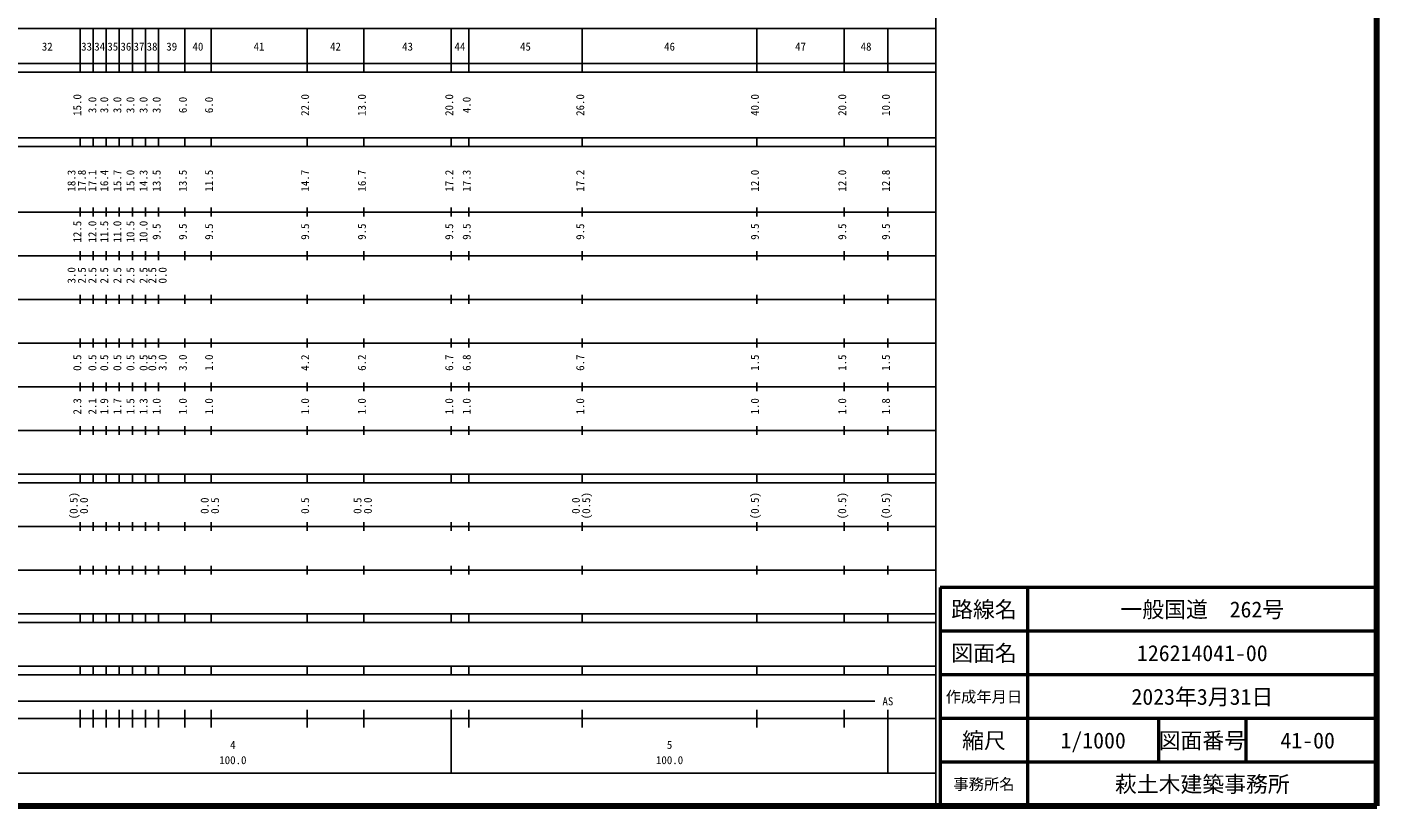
# Model space of a CAD drawing. Units: millimetres on the paper, enlarged 1000 times. Extents: x 40000 to 680000, y 20000 to 380000.
# Drawn here: x 370860 to 680000, y 20000 to 198357 of the extents above; entities that cross this region are included whole.
import ezdxf
from ezdxf.enums import TextEntityAlignment as Align

# ---------------------------------------------------------------- set-up
doc = ezdxf.new("R2010")
doc.units = ezdxf.units.MM
doc.header["$LTSCALE"] = 1000
for name, color, linetype, lineweight in [('M-TTL', 2, 'Continuous', 140), ('M-TTL-BAND', 7, 'Continuous', 25), ('M-TTL-FRAM', 2, 'Continuous', 50), ('M-TTL-LINE', 7, 'Continuous', 50), ('M-TTL-TXT', 7, 'Continuous', 13)]:
    doc.layers.add(name, color=color, linetype=linetype, lineweight=lineweight)
doc.styles.add('ＭＳ ゴシック', font='')
doc.styles.get('ＭＳ ゴシック').set_extended_font_data('MS Gothic')

msp = doc.modelspace()

# ---------------------------------------------------------------- linework, layer by layer
at = {"layer": 'M-TTL'}
for p, q in [((680000, 20000), (680000, 380000)), ((40000, 20000), (680000, 20000))]:
    msp.add_line(p, q, dxfattribs=at)
at = {"layer": 'M-TTL-BAND'}
for p, q in [((579000, 20000), (579000, 370000)), ((68000, 198000), (579000, 198000)), ((383000, 188000), (383000, 198000)), ((386000, 188000), (386000, 198000)), ((389000, 188000), (389000, 198000)), ((392000, 188000), (392000, 198000)), ((395000, 188000), (395000, 198000)), ((398000, 188000), (398000, 198000)), ((401000, 188000), (401000, 198000)), ((407000, 188000), (407000, 198000)), ((413000, 188000), (413000, 198000)), ((435000, 188000), (435000, 198000)), ((448000, 188000), (448000, 198000)), ((468000, 188000), (468000, 198000)), ((472000, 188000), (472000, 198000)), ((498000, 188000), (498000, 198000)), ((538000, 188000), (538000, 198000)), ((558000, 188000), (558000, 198000)), ((568000, 188000), (568000, 198000)), ((40000, 190000), (579000, 190000)), ((40000, 188000), (579000, 188000)), ((40000, 173000), (579000, 173000)), ((40000, 171000), (579000, 171000)), ((383000, 171000), (383000, 173000)), ((386000, 171000), (386000, 173000)), ((389000, 171000), (389000, 173000)), ((392000, 171000), (392000, 173000)), ((395000, 171000), (395000, 173000)), ((398000, 171000), (398000, 173000)), ((401000, 171000), (401000, 173000)), ((407000, 171000), (407000, 173000)), ((413000, 171000), (413000, 173000)), ((435000, 171000), (435000, 173000)), ((448000, 171000), (448000, 173000)), ((468000, 171000), (468000, 173000)), ((472000, 171000), (472000, 173000)), ((498000, 171000), (498000, 173000)), ((538000, 171000), (538000, 173000)), ((558000, 171000), (558000, 173000)), ((568000, 171000), (568000, 173000)), ((40000, 156000), (579000, 156000)), ((383000, 155000), (383000, 157000)), ((386000, 155000), (386000, 157000)), ((389000, 155000), (389000, 157000)), ((392000, 155000), (392000, 157000)), ((395000, 155000), (395000, 157000)), ((398000, 155000), (398000, 157000)), ((401000, 155000), (401000, 157000)), ((407000, 155000), (407000, 157000)), ((413000, 155000), (413000, 157000)), ((435000, 155000), (435000, 157000)), ((448000, 155000), (448000, 157000)), ((468000, 155000), (468000, 157000)), ((472000, 155000), (472000, 157000)), ((498000, 155000), (498000, 157000)), ((538000, 155000), (538000, 157000)), ((558000, 155000), (558000, 157000)), ((568000, 155000), (568000, 157000)), ((46000, 146000), (579000, 146000)), ((383000, 145000), (383000, 147000)), ((386000, 145000), (386000, 147000)), ((389000, 145000), (389000, 147000)), ((392000, 145000), (392000, 147000)), ((395000, 145000), (395000, 147000)), ((398000, 145000), (398000, 147000)), ((401000, 145000), (401000, 147000)), ((407000, 145000), (407000, 147000)), ((413000, 145000), (413000, 147000)), ((435000, 145000), (435000, 147000)), ((448000, 145000), (448000, 147000)), ((468000, 145000), (468000, 147000)), ((472000, 145000), (472000, 147000)), ((498000, 145000), (498000, 147000)), ((538000, 145000), (538000, 147000)), ((558000, 145000), (558000, 147000)), ((568000, 145000), (568000, 147000)), ((383000, 135000), (383000, 137000)), ((386000, 135000), (386000, 137000)), ((389000, 135000), (389000, 137000)), ((392000, 135000), (392000, 137000)), ((395000, 135000), (395000, 137000)), ((398000, 135000), (398000, 137000)), ((401000, 135000), (401000, 137000)), ((407000, 135000), (407000, 137000)), ((413000, 135000), (413000, 137000)), ((435000, 135000), (435000, 137000)), ((448000, 135000), (448000, 137000)), ((468000, 135000), (468000, 137000)), ((472000, 135000), (472000, 137000)), ((498000, 135000), (498000, 137000)), ((538000, 135000), (538000, 137000)), ((558000, 135000), (558000, 137000)), ((568000, 135000), (568000, 137000)), ((52000, 136000), (579000, 136000)), ((383000, 125000), (383000, 127000)), ((386000, 125000), (386000, 127000)), ((389000, 125000), (389000, 127000)), ((392000, 125000), (392000, 127000)), ((395000, 125000), (395000, 127000)), ((398000, 125000), (398000, 127000)), ((401000, 125000), (401000, 127000)), ((407000, 125000), (407000, 127000)), ((413000, 125000), (413000, 127000)), ((435000, 125000), (435000, 127000)), ((448000, 125000), (448000, 127000)), ((468000, 125000), (468000, 127000)), ((472000, 125000), (472000, 127000)), ((498000, 125000), (498000, 127000)), ((538000, 125000), (538000, 127000)), ((558000, 125000), (558000, 127000)), ((568000, 125000), (568000, 127000)), ((46000, 126000), (579000, 126000)), ((52000, 116000), (579000, 116000)), ((383000, 115000), (383000, 117000)), ((386000, 115000), (386000, 117000)), ((389000, 115000), (389000, 117000)), ((392000, 115000), (392000, 117000)), ((395000, 115000), (395000, 117000)), ((398000, 115000), (398000, 117000)), ((401000, 115000), (401000, 117000)), ((407000, 115000), (407000, 117000)), ((413000, 115000), (413000, 117000)), ((435000, 115000), (435000, 117000)), ((448000, 115000), (448000, 117000)), ((468000, 115000), (468000, 117000)), ((472000, 115000), (472000, 117000)), ((498000, 115000), (498000, 117000)), ((538000, 115000), (538000, 117000)), ((558000, 115000), (558000, 117000)), ((568000, 115000), (568000, 117000)), ((46000, 106000), (579000, 106000)), ((383000, 105000), (383000, 107000)), ((386000, 105000), (386000, 107000)), ((389000, 105000), (389000, 107000)), ((392000, 105000), (392000, 107000)), ((395000, 105000), (395000, 107000)), ((398000, 105000), (398000, 107000)), ((401000, 105000), (401000, 107000)), ((407000, 105000), (407000, 107000)), ((413000, 105000), (413000, 107000)), ((435000, 105000), (435000, 107000)), ((448000, 105000), (448000, 107000)), ((468000, 105000), (468000, 107000)), ((472000, 105000), (472000, 107000)), ((498000, 105000), (498000, 107000)), ((538000, 105000), (538000, 107000)), ((558000, 105000), (558000, 107000)), ((568000, 105000), (568000, 107000)), ((40000, 96000), (579000, 96000)), ((383000, 94000), (383000, 96000)), ((386000, 94000), (386000, 96000)), ((389000, 94000), (389000, 96000)), ((392000, 94000), (392000, 96000)), ((395000, 94000), (395000, 96000)), ((398000, 94000), (398000, 96000)), ((401000, 94000), (401000, 96000)), ((407000, 94000), (407000, 96000)), ((413000, 94000), (413000, 96000)), ((435000, 94000), (435000, 96000)), ((448000, 94000), (448000, 96000)), ((468000, 94000), (468000, 96000)), ((472000, 94000), (472000, 96000)), ((498000, 94000), (498000, 96000)), ((538000, 94000), (538000, 96000)), ((558000, 94000), (558000, 96000)), ((568000, 94000), (568000, 96000)), ((40000, 94000), (579000, 94000)), ((49000, 84000), (579000, 84000)), ((383000, 83000), (383000, 85000)), ((386000, 83000), (386000, 85000)), ((389000, 83000), (389000, 85000)), ((392000, 83000), (392000, 85000)), ((395000, 83000), (395000, 85000)), ((398000, 83000), (398000, 85000)), ((401000, 83000), (401000, 85000)), ((407000, 83000), (407000, 85000)), ((413000, 83000), (413000, 85000)), ((435000, 83000), (435000, 85000)), ((448000, 83000), (448000, 85000)), ((468000, 83000), (468000, 85000)), ((472000, 83000), (472000, 85000)), ((498000, 83000), (498000, 85000)), ((538000, 83000), (538000, 85000)), ((558000, 83000), (558000, 85000)), ((568000, 83000), (568000, 85000)), ((383000, 73000), (383000, 75000)), ((386000, 73000), (386000, 75000)), ((389000, 73000), (389000, 75000)), ((392000, 73000), (392000, 75000)), ((395000, 73000), (395000, 75000)), ((398000, 73000), (398000, 75000)), ((401000, 73000), (401000, 75000)), ((407000, 73000), (407000, 75000)), ((413000, 73000), (413000, 75000)), ((435000, 73000), (435000, 75000)), ((448000, 73000), (448000, 75000)), ((468000, 73000), (468000, 75000)), ((472000, 73000), (472000, 75000)), ((498000, 73000), (498000, 75000)), ((538000, 73000), (538000, 75000)), ((558000, 73000), (558000, 75000)), ((568000, 73000), (568000, 75000)), ((40000, 74000), (579000, 74000)), ((40000, 64000), (579000, 64000)), ((40000, 62000), (579000, 62000)), ((383000, 62000), (383000, 64000)), ((386000, 62000), (386000, 64000)), ((389000, 62000), (389000, 64000)), ((392000, 62000), (392000, 64000)), ((395000, 62000), (395000, 64000)), ((398000, 62000), (398000, 64000)), ((401000, 62000), (401000, 64000)), ((407000, 62000), (407000, 64000)), ((413000, 62000), (413000, 64000)), ((435000, 62000), (435000, 64000)), ((448000, 62000), (448000, 64000)), ((468000, 62000), (468000, 64000)), ((472000, 62000), (472000, 64000)), ((498000, 62000), (498000, 64000)), ((538000, 62000), (538000, 64000)), ((558000, 62000), (558000, 64000)), ((568000, 62000), (568000, 64000)), ((40000, 52000), (579000, 52000)), ((40000, 50000), (579000, 50000)), ((383000, 50000), (383000, 52000)), ((386000, 50000), (386000, 52000)), ((389000, 50000), (389000, 52000)), ((392000, 50000), (392000, 52000)), ((395000, 50000), (395000, 52000)), ((398000, 50000), (398000, 52000)), ((401000, 50000), (401000, 52000)), ((407000, 50000), (407000, 52000)), ((413000, 50000), (413000, 52000)), ((435000, 50000), (435000, 52000)), ((448000, 50000), (448000, 52000)), ((468000, 50000), (468000, 52000)), ((472000, 50000), (472000, 52000)), ((498000, 50000), (498000, 52000)), ((538000, 50000), (538000, 52000)), ((558000, 50000), (558000, 52000)), ((568000, 50000), (568000, 52000)), ((71000, 44000), (565000, 44000)), ((383000, 38000), (383000, 42000)), ((386000, 38000), (386000, 42000)), ((389000, 38000), (389000, 42000)), ((392000, 38000), (392000, 42000)), ((395000, 38000), (395000, 42000)), ((398000, 38000), (398000, 42000)), ((401000, 38000), (401000, 42000)), ((407000, 38000), (407000, 42000)), ((413000, 38000), (413000, 42000)), ((435000, 38000), (435000, 42000)), ((448000, 38000), (448000, 42000)), ((468000, 27500), (468000, 42000)), ((472000, 38000), (472000, 42000)), ((498000, 38000), (498000, 42000)), ((538000, 38000), (538000, 42000)), ((558000, 38000), (558000, 42000)), ((568000, 27500), (568000, 42000)), ((40000, 40000), (579000, 40000)), ((68000, 27500), (579000, 27500))]:
    msp.add_line(p, q, dxfattribs=at)
at = {"layer": 'M-TTL-FRAM'}
for p, q in [((680000, 70000), (580000, 70000)), ((580000, 70000), (580000, 20000))]:
    msp.add_line(p, q, dxfattribs=at)
at = {"layer": 'M-TTL-LINE'}
for p, q in [((600000, 70000), (600000, 20000)), ((680000, 60000), (580000, 60000)), ((680000, 50000), (580000, 50000)), ((680000, 40000), (580000, 40000)), ((630000, 40000), (630000, 30000)), ((650000, 40000), (650000, 30000)), ((680000, 30000), (580000, 30000))]:
    msp.add_line(p, q, dxfattribs=at)

# ---------------------------------------------------------------- texts
at = {"layer": 'M-TTL-BAND', "style": 'ＭＳ ゴシック'}
for s, p in [('32', (375500, 192405)), ('33', (384500, 192405)), ('34', (387500, 192405)), ('35', (390500, 192405)), ('36', (393500, 192405)), ('37', (396500, 192405)), ('38', (399500, 192405)), ('39', (404000, 192405)), ('40', (410000, 192405)), ('42', (441500, 192405)), ('43', (458000, 192405)), ('46', (518000, 192405)), ('48', (563000, 192405)), ('41', (424000, 192405)), ('44', (470000, 192405)), ('45', (485000, 192405)), ('47', (548000, 192405)), ('AS', (568000, 42500)), ('4', (418000, 32523)), ('5', (518000, 32523)), ('100.0', (418000, 29033)), ('100.0', (518000, 29033))]:
    msp.add_text(s, height=1833, dxfattribs=at).set_placement(p, align=Align.BOTTOM_CENTER)
for s, p in [('15.0', (383830, 180500)), ('22.0', (436000, 180500)), ('13.0', (449000, 180500)), ('20.0', (469000, 180500)), ('26.0', (499000, 180500)), ('40.0', (539000, 180500)), ('20.0', (559000, 180500)), ('10.0', (569000, 180500)), ('3.0', (387283, 180500)), ('3.0', (390000, 180500)), ('3.0', (393000, 180500)), ('3.0', (396000, 180500)), ('3.0', (399000, 180500)), ('3.0', (402000, 180500)), ('6.0', (408000, 180500)), ('6.0', (414000, 180500)), ('4.0', (473000, 180500)), ('18.3', (382504, 163174)), ('17.8', (384874, 163174)), ('17.1', (387283, 163174)), ('16.4', (390000, 163174)), ('15.7', (393000, 163174)), ('15.0', (396000, 163174)), ('14.3', (399000, 163174)), ('13.5', (402000, 163174)), ('13.5', (408000, 163174)), ('11.5', (414000, 163174)), ('14.7', (436000, 163174)), ('16.7', (449000, 163174)), ('17.2', (469000, 163174)), ('17.3', (473000, 163174)), ('17.2', (499000, 163174)), ('12.0', (539000, 163174)), ('12.0', (559000, 163174)), ('12.8', (569000, 163174)), ('12.5', (383830, 151500)), ('12.0', (387283, 151500)), ('11.5', (390000, 151500)), ('11.0', (393000, 151500)), ('10.5', (396000, 151500)), ('10.0', (399000, 151500)), ('9.5', (402000, 151500)), ('9.5', (408000, 151500)), ('9.5', (414000, 151500)), ('9.5', (436000, 151500)), ('9.5', (449000, 151500)), ('9.5', (469000, 151500)), ('9.5', (473000, 151500)), ('9.5', (499000, 151500)), ('9.5', (539000, 151500)), ('9.5', (559000, 151500)), ('9.5', (569000, 151500)), ('3.0', (382504, 141500)), ('2.5', (384874, 141500)), ('2.5', (387283, 141500)), ('2.5', (390000, 141500)), ('2.5', (393000, 141500)), ('2.5', (396000, 141500)), ('2.5', (399000, 141500)), ('2.5', (401000, 141500)), ('0.0', (403370, 141500)), ('0.5', (383830, 121500)), ('0.5', (387283, 121500)), ('0.5', (390000, 121500)), ('0.5', (393000, 121500)), ('0.5', (396000, 121500)), ('0.5', (399000, 121500)), ('0.5', (401000, 121500)), ('3.0', (403370, 121500)), ('3.0', (408000, 121500)), ('1.0', (414000, 121500)), ('4.2', (436000, 121500)), ('6.2', (449000, 121500)), ('6.7', (469000, 121500)), ('6.8', (473000, 121500)), ('6.7', (499000, 121500)), ('1.5', (539000, 121500)), ('1.5', (559000, 121500)), ('1.5', (569000, 121500)), ('2.3', (383830, 111500)), ('2.1', (387283, 111500)), ('1.9', (390000, 111500)), ('1.7', (393000, 111500)), ('1.5', (396000, 111500)), ('1.3', (399000, 111500)), ('1.0', (402000, 111500)), ('1.0', (408000, 111500)), ('1.0', (414000, 111500)), ('1.0', (436000, 111500)), ('1.0', (449000, 111500)), ('1.0', (469000, 111500)), ('1.0', (473000, 111500)), ('1.0', (499000, 111500)), ('1.0', (539000, 111500)), ('1.0', (559000, 111500)), ('1.8', (569000, 111500)), ('(0.5)', (383000, 88764)), ('0.0', (385370, 88764)), ('0.0', (413000, 88764)), ('0.5', (415370, 88764)), ('0.5', (436000, 88764)), ('0.5', (448000, 88764)), ('0.0', (450370, 88764)), ('0.0', (498000, 88764)), ('(0.5)', (500370, 88764)), ('(0.5)', (539000, 88764)), ('(0.5)', (559000, 88764)), ('(0.5)', (569000, 88764))]:
    msp.add_text(s, height=1833, rotation=90, dxfattribs=at).set_placement(p, align=Align.BOTTOM_CENTER)
at = {"layer": 'M-TTL-TXT', "style": 'ＭＳ ゴシック'}
for s, height, p in [('路線名', 3666, (590000, 65000)), ('路線名', 3666, (590000, 65000)), ('一般国道\u3000262号', 3666, (640000, 65000)), ('図面名', 3666, (590000, 55000)), ('図面名', 3666, (590000, 55000)), ('126214041-00', 3666, (640000, 55000)), ('作成年月日', 2566, (590000, 45000)), ('作成年月日', 2566, (590000, 45000)), ('2023年3月31日', 3666, (640000, 45000)), ('縮尺', 3666, (590000, 35000)), ('縮尺', 3666, (590000, 35000)), ('1/1000', 3666, (615000, 35000)), ('図面番号', 3666, (640000, 35000)), ('図面番号', 3666, (640000, 35000)), ('41-00', 3666, (664125, 35000)), ('事務所名', 2566, (590000, 25000)), ('事務所名', 2566, (590000, 25000)), ('萩土木建築事務所', 3666, (640000, 25000))]:
    msp.add_text(s, height=height, dxfattribs=at).set_placement(p, align=Align.MIDDLE_CENTER)

doc.saveas('drawing.dxf')
